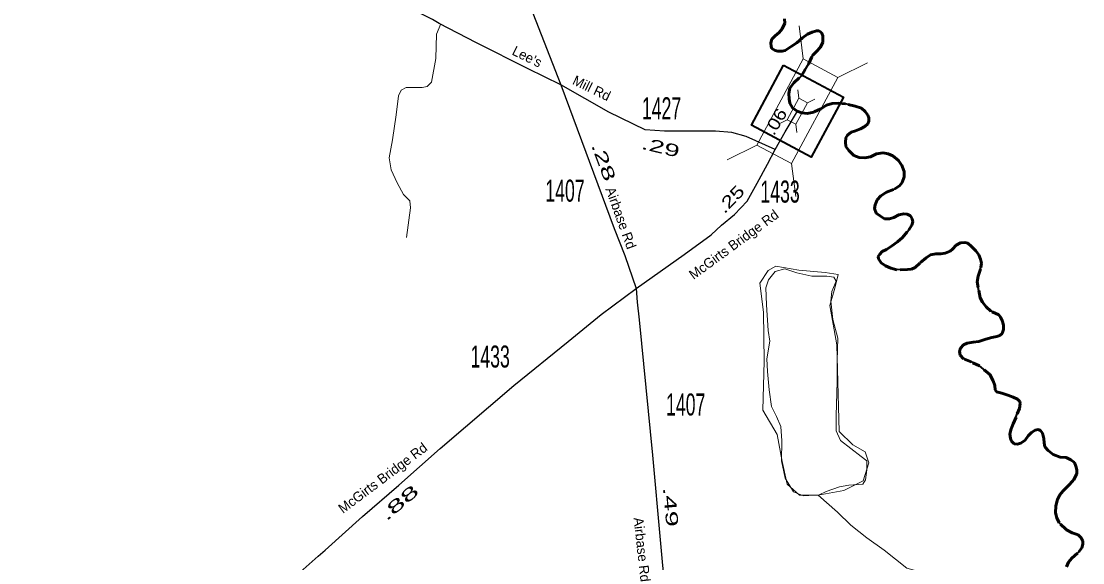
# Model space of a CAD drawing. Extents: x 546621 to 580268, y 97765 to 143943.
# Drawn here: x 575500 to 577671, y 117304 to 118411 of the extents above; entities that cross this region are included whole.
import ezdxf
from ezdxf.enums import TextEntityAlignment as Align

# ---------------------------------------------------------------- set-up
doc = ezdxf.new("R2010")
doc.units = 0
doc.header["$LTSCALE"] = 10
for name, pattern in [('DASH_DOUBLE_DOT', [9.2, 5, -1.2, 0.3, -1.2, 0.3, -1.2]), ('LONG_DASHED', [7.5, 6, -1.5]), ('SHORT_DASHED', [2.7, 1.5, -1.2])]:
    doc.linetypes.add(name, pattern=pattern)
for name, color, linetype, lineweight in [('11', 7, 'Continuous', 40), ('17', 7, 'Continuous', 25), ('31', 7, 'Continuous', 35), ('32', 7, 'Continuous', 25), ('35', 7, 'Continuous', 13), ('50', 7, 'Continuous', 13), ('52', 7, 'SHORT_DASHED', 60), ('59', 7, 'DASH_DOUBLE_DOT', 13), ('60', 7, 'Continuous', 13), ('62', 7, 'Continuous', 13), ('8', 7, 'Continuous', 13)]:
    doc.layers.add(name, color=color, linetype=linetype, lineweight=lineweight)

msp = doc.modelspace()

# ---------------------------------------------------------------- linework, layer by layer
at = {"layer": '31'}
msp.add_lwpolyline([(577059.14, 118320.93), (577181.56, 118255.16), (577115.74, 118132.65), (576993.32, 118198.41)], close=True, dxfattribs=at)
at = {"layer": '32'}
for points in [[(576603.35, 118280.6), (576536.58, 118313.6), (576430.87, 118366.3), (576355.12, 118406.03), (576341.17, 118414.2), (576254.7, 118458.14), (576200.04, 118486.1), (576086.44, 118545.35), (575983.74, 118603.81), (575854.24, 118678.07), (575792.67, 118714.27), (575763.82, 118732.51), (575750.85, 118739.69), (575731.81, 118753.22), (575717.99, 118764.13), (575694.6, 118782.6), (575638.21, 118828.87), (575556.69, 118889.96), (575500.04, 118937.72)], [(576534.92, 118679.54), (576528.93, 118579.39), (576525.27, 118519.1), (576526.33, 118489.83), (576530.75, 118471.09), (576534.16, 118459.17), (576546.6, 118427.21), (576603.35, 118280.6)], [(576603.35, 118280.6), (576712.81, 117987.32), (576734.59, 117932.26), (576757.86, 117864.75)], [(577041.75, 118148.49), (576983.03, 118175.38), (576953.16, 118183.35), (576920.31, 118186.34), (576815.8, 118185.84), (576776.44, 118188.98), (576702.09, 118224.97), (576603.35, 118280.6)], [(577041.75, 118148.49), (577062.46, 118184.78), (577087.44, 118226.79)], [(576757.86, 117864.75), (576855.64, 117933.86), (576911.33, 117974.21), (576932.26, 117994.09), (576959.14, 118016.01), (576985.02, 118042.9), (577005.51, 118079.64), (577026.53, 118118.76), (577041.75, 118148.49)], [(575672.95, 116953.5), (575713.7, 116975.16), (575739.84, 116989.59), (575760.86, 117003.88), (575790.74, 117030.48), (575807.21, 117046.68), (575836.63, 117072.49), (575977.46, 117199.89), (576070.43, 117285.17), (576107.41, 117318.08), (576121.69, 117329.89), (576197.91, 117398.97), (576272.47, 117462.57), (576356.89, 117537.42), (576507.62, 117666.42), (576618.73, 117756.18), (576685.86, 117811.21), (576757.86, 117864.75)], [(576757.86, 117864.75), (576760.11, 117836.82), (576763.95, 117800.56), (576791.11, 117523.99), (576807.02, 117351.31), (576816.23, 117247.14), (576832.71, 117078.32)]]:
    msp.add_lwpolyline(points, dxfattribs=at)
at = {"layer": '35'}
msp.add_lwpolyline([(576358.49, 118405.49), (576349.25, 118384.24), (576347.98, 118334.68), (576339.09, 118286.39), (576330.2, 118277.5), (576320.04, 118274.95), (576287.03, 118274.95), (576276.87, 118269.87), (576271.79, 118258.43), (576266.71, 118219.04), (576259.09, 118168.21), (576252.74, 118131.36), (576256.55, 118107.21), (576269.25, 118080.53), (576281.95, 118056.38), (576294.65, 118043.67), (576295.92, 118029.69), (576288.3, 117968.7)], dxfattribs=at)
at = {"layer": '50'}
for p, q in [((577099.55, 118333.81), (577090.85, 118401.33)), ((577170.02, 118295.93), (577231.13, 118325.93)), ((576943.76, 118127.64), (577004.87, 118157.64)), ((577084.03, 118052.25), (577075.33, 118119.77))]:
    msp.add_line(p, q, dxfattribs=at)
at = {"layer": '50', "linetype": 'LONG_DASHED'}
for p, q in [((577090.47, 118253.54), (577088.29, 118270.42)), ((577108.08, 118244.07), (577123.36, 118251.57)), ((577051.52, 118202), (577066.8, 118209.5)), ((577086.59, 118183.15), (577084.41, 118200.03))]:
    msp.add_line(p, q, dxfattribs=at)
at = {"layer": '50'}
msp.add_lwpolyline([(577099.55, 118333.81), (577004.87, 118157.64), (577075.33, 118119.77), (577170.02, 118295.93)], close=True, dxfattribs=at)
at = {"layer": '50', "linetype": 'LONG_DASHED'}
msp.add_lwpolyline([(577090.47, 118253.54), (577066.8, 118209.5), (577084.41, 118200.03), (577108.08, 118244.07)], close=True, dxfattribs=at)
at = {"layer": '52'}
for points in [[(577134.13, 118357.14), (577139.83, 118367.12), (577139.83, 118380.67), (577136.98, 118387.8), (577131.63, 118390.65), (577126.29, 118390.65), (577117.74, 118388.51), (577108.48, 118383.88), (577097.79, 118376.39), (577086.03, 118366.41), (577074.63, 118358.92), (577062.52, 118351.08), (577056.11, 118349.66), (577047.56, 118349.3), (577042.21, 118350.72), (577035.44, 118354.65), (577034.02, 118359.28), (577032.95, 118366.41), (577035.44, 118373.9), (577041.86, 118380.67), (577050.05, 118387.44), (577056.46, 118395.29), (577061.81, 118406.34), (577061.27, 118415.79)], [(577464.02, 117916.15), (577462.24, 117924.35), (577458.32, 117933.62), (577452.62, 117941.82), (577443.71, 117950.73), (577435.88, 117957.15), (577429.82, 117958.57), (577421.27, 117957.86), (577412.01, 117953.22), (577404.88, 117945.02), (577399.89, 117941.1), (577389.56, 117936.47), (577380.66, 117935.4), (577370.68, 117935.75), (577359.64, 117933.62), (577350.73, 117927.56), (577337.91, 117916.5), (577328.64, 117907.59), (577320.8, 117904.03), (577312.97, 117903.31), (577290.7, 117902.78), (577278.59, 117906.34), (577267.55, 117910.62), (577258.64, 117917.04), (577253.65, 117924.88), (577252.94, 117930.23), (577255.79, 117934.86), (577260.78, 117939.85), (577270.04, 117944.49), (577280.01, 117950.91), (577292.13, 117959.82), (577302.46, 117968.73), (577315.46, 117984.24), (577321.87, 117993.86), (577323.3, 118000.99), (577322.59, 118007.06), (577318.67, 118013.12), (577311.9, 118016.68), (577305.13, 118017.39), (577295.15, 118015.26), (577284.82, 118009.91), (577275.92, 118007.06), (577265.94, 118007.06), (577257.75, 118012.05), (577248.48, 118018.82), (577245.28, 118027.73), (577246.7, 118035.58), (577250.98, 118045.56), (577258.46, 118053.76), (577269.86, 118061.6), (577286.6, 118068.02), (577296.22, 118074.43), (577301.75, 118081.03), (577305.66, 118092.79), (577306.02, 118103.85), (577299.96, 118118.11), (577294.26, 118126.31), (577282.51, 118135.93), (577273.24, 118139.85), (577263.27, 118141.64), (577249.38, 118139.85), (577236.91, 118133.79), (577225.51, 118131.65), (577213.75, 118132.01), (577202.88, 118136.47), (577192.55, 118146.8), (577186.5, 118154.65), (577186.14, 118163.56), (577186.5, 118172.12), (577189.7, 118178.18), (577197.54, 118183.88), (577206.09, 118186.73), (577216.42, 118191.01), (577225.68, 118195.65), (577231.39, 118200.99), (577233.52, 118206.7), (577233.52, 118213.11), (577231.74, 118218.82), (577226.4, 118226.31), (577218.92, 118233.08), (577205.73, 118237.36), (577185.61, 118241.81), (577171.36, 118243.24), (577158.53, 118242.53), (577147.13, 118238.96), (577135.73, 118231.47), (577121.12, 118225.06), (577107.59, 118222.21), (577096.9, 118223.63), (577087.28, 118226.84), (577077.66, 118233.61), (577072.32, 118242.88), (577070.54, 118251.8), (577069.82, 118262.85), (577071.96, 118273.54), (577080.15, 118284.59), (577095.83, 118299.21), (577110.97, 118324.34), (577118.45, 118340.39), (577126.29, 118348.94), (577134.13, 118357.14)], [(577637.87, 117295.83), (577642.15, 117305.81), (577648.92, 117313.66), (577662.99, 117326.31), (577669.04, 117334.51), (577671.18, 117342), (577671.18, 117348.41), (577667.97, 117355.54), (577661.56, 117361.25), (577649.45, 117365.17), (577636.27, 117372.66), (577623.09, 117386.2), (577618.46, 117395.83), (577615.61, 117406.17), (577616.14, 117420.61), (577619.7, 117433.8), (577624.33, 117443.07), (577631.1, 117451.27), (577641.43, 117461.25), (577652.12, 117473.01), (577659.07, 117486.03), (577659.07, 117494.22), (577657.29, 117501.71), (577654.08, 117508.84), (577646.6, 117514.9), (577637.34, 117519.54), (577624.87, 117520.25), (577610.97, 117525.24), (577600.29, 117533.8), (577593.87, 117541.28), (577592.09, 117549.48), (577591.38, 117558.04), (577588.89, 117568.73), (577584.61, 117574.44), (577579.62, 117576.58), (577573.57, 117575.51), (577566.09, 117570.52), (577559.32, 117563.74), (577553.62, 117554.47), (577544.35, 117548.77), (577537.23, 117546.27), (577530.82, 117547.34), (577525.12, 117552.69), (577523.69, 117558.04), (577521.91, 117567.66), (577524.76, 117578), (577529.04, 117587.99), (577537.23, 117608.31), (577541.5, 117619.71), (577543.29, 117629.34), (577542.57, 117633.62), (577537.94, 117638.61), (577528.68, 117642.89), (577517.99, 117646.81), (577505.52, 117650.73), (577494.84, 117653.58), (577491.81, 117657.68), (577491.09, 117666.24), (577488.24, 117675.86), (577480.76, 117688.7), (577460.1, 117706.52), (577443, 117714.72), (577426.97, 117720.78), (577420.2, 117728.63), (577418.78, 117736.11), (577420.91, 117742.89), (577426.97, 117749.66), (577434.45, 117753.22), (577447.28, 117755.01), (577458.68, 117756.08), (577472.93, 117761.07), (577485.39, 117764.63), (577495.73, 117766.42), (577501.43, 117768.91), (577506.41, 117772.83), (577509.26, 117781.03), (577508.91, 117789.23), (577507.13, 117798.14), (577503.21, 117805.99), (577499.47, 117810.8), (577483.44, 117818.29), (577473.82, 117827.2), (577466.33, 117836.83), (577461.35, 117845.74), (577457.07, 117866.77), (577454.93, 117878.18), (577457.07, 117889.94), (577462.95, 117907.23), (577464.02, 117916.15)]]:
    msp.add_lwpolyline(points, dxfattribs=at)
at = {"layer": '59', "linetype": 'Continuous', "lineweight": 40}
for points in [[(577134.13, 118357.14), (577139.83, 118367.12), (577139.83, 118380.67), (577136.98, 118387.8), (577131.63, 118390.65), (577126.29, 118390.65), (577117.74, 118388.51), (577108.48, 118383.88), (577097.79, 118376.39), (577086.03, 118366.41), (577074.63, 118358.92), (577062.52, 118351.08), (577056.11, 118349.66), (577047.56, 118349.3), (577042.21, 118350.72), (577035.44, 118354.65), (577034.02, 118359.28), (577032.95, 118366.41), (577035.44, 118373.9), (577041.86, 118380.67), (577050.05, 118387.44), (577056.46, 118395.29), (577061.81, 118406.34), (577061.27, 118415.79)], [(577087.44, 118226.79), (577087.28, 118226.84), (577077.66, 118233.61), (577072.32, 118242.88), (577070.54, 118251.8), (577069.82, 118262.85), (577071.96, 118273.54), (577080.15, 118284.59), (577095.83, 118299.21), (577110.97, 118324.34), (577118.45, 118340.39), (577126.29, 118348.94), (577134.13, 118357.14)], [(577464.02, 117916.15), (577462.24, 117924.35), (577458.32, 117933.62), (577452.62, 117941.82), (577443.71, 117950.73), (577435.88, 117957.15), (577429.82, 117958.57), (577421.27, 117957.86), (577412.01, 117953.22), (577404.88, 117945.02), (577399.89, 117941.1), (577389.56, 117936.47), (577380.66, 117935.4), (577370.68, 117935.75), (577359.64, 117933.62), (577350.73, 117927.56), (577337.91, 117916.5), (577328.64, 117907.59), (577320.8, 117904.03), (577312.97, 117903.31), (577290.7, 117902.78), (577278.59, 117906.34), (577267.55, 117910.62), (577258.64, 117917.04), (577253.65, 117924.88), (577252.94, 117930.23), (577255.79, 117934.86), (577260.78, 117939.85), (577270.04, 117944.49), (577280.01, 117950.91), (577292.13, 117959.82), (577302.46, 117968.73), (577315.46, 117984.24), (577321.87, 117993.86), (577323.3, 118000.99), (577322.59, 118007.06), (577318.67, 118013.12), (577311.9, 118016.68), (577305.13, 118017.39), (577295.15, 118015.26), (577284.82, 118009.91), (577275.92, 118007.06), (577265.94, 118007.06), (577257.75, 118012.05), (577248.48, 118018.82), (577245.28, 118027.73), (577246.7, 118035.58), (577250.98, 118045.56), (577258.46, 118053.76), (577269.86, 118061.6), (577286.6, 118068.02), (577296.22, 118074.43), (577301.75, 118081.03), (577305.66, 118092.79), (577306.02, 118103.85), (577299.96, 118118.11), (577294.26, 118126.31), (577282.51, 118135.93), (577273.24, 118139.85), (577263.27, 118141.64), (577249.38, 118139.85), (577236.91, 118133.79), (577225.51, 118131.65), (577213.75, 118132.01), (577202.88, 118136.47), (577192.55, 118146.8), (577186.5, 118154.65), (577186.14, 118163.56), (577186.5, 118172.12), (577189.7, 118178.18), (577197.54, 118183.88), (577206.09, 118186.73), (577216.42, 118191.01), (577225.68, 118195.65), (577231.39, 118200.99), (577233.52, 118206.7), (577233.52, 118213.11), (577231.74, 118218.82), (577226.4, 118226.31), (577218.92, 118233.08), (577205.73, 118237.36), (577185.61, 118241.81), (577171.36, 118243.24), (577158.53, 118242.53), (577147.13, 118238.96), (577135.73, 118231.47), (577121.12, 118225.06), (577107.59, 118222.21), (577096.9, 118223.63), (577087.44, 118226.79)], [(577637.87, 117295.83), (577642.15, 117305.81), (577648.92, 117313.66), (577662.99, 117326.31), (577669.04, 117334.51), (577671.18, 117342), (577671.18, 117348.41), (577667.97, 117355.54), (577661.56, 117361.25), (577649.45, 117365.17), (577636.27, 117372.66), (577623.09, 117386.2), (577618.46, 117395.83), (577615.61, 117406.17), (577616.14, 117420.61), (577619.7, 117433.8), (577624.33, 117443.07), (577631.1, 117451.27), (577641.43, 117461.25), (577652.12, 117473.01), (577659.07, 117486.03), (577659.07, 117494.22), (577657.29, 117501.71), (577654.08, 117508.84), (577646.6, 117514.9), (577637.34, 117519.54), (577624.87, 117520.25), (577610.97, 117525.24), (577600.29, 117533.8), (577593.87, 117541.28), (577592.09, 117549.48), (577591.38, 117558.04), (577588.89, 117568.73), (577584.61, 117574.44), (577579.62, 117576.58), (577573.57, 117575.51), (577566.09, 117570.52), (577559.32, 117563.74), (577553.62, 117554.47), (577544.35, 117548.77), (577537.23, 117546.27), (577530.82, 117547.34), (577525.12, 117552.69), (577523.69, 117558.04), (577521.91, 117567.66), (577524.76, 117578), (577529.04, 117587.99), (577537.23, 117608.31), (577541.5, 117619.71), (577543.29, 117629.34), (577542.57, 117633.62), (577537.94, 117638.61), (577528.68, 117642.89), (577517.99, 117646.81), (577505.52, 117650.73), (577494.84, 117653.58), (577491.81, 117657.68), (577491.09, 117666.24), (577488.24, 117675.86), (577480.76, 117688.7), (577460.1, 117706.52), (577443, 117714.72), (577426.97, 117720.78), (577420.2, 117728.63), (577418.78, 117736.11), (577420.91, 117742.89), (577426.97, 117749.66), (577434.45, 117753.22), (577447.28, 117755.01), (577458.68, 117756.08), (577472.93, 117761.07), (577485.39, 117764.63), (577495.73, 117766.42), (577501.43, 117768.91), (577506.41, 117772.83), (577509.26, 117781.03), (577508.91, 117789.23), (577507.13, 117798.14), (577503.21, 117805.99), (577499.47, 117810.8), (577483.44, 117818.29), (577473.82, 117827.2), (577466.33, 117836.83), (577461.35, 117845.74), (577457.07, 117866.77), (577454.93, 117878.18), (577457.07, 117889.94), (577462.95, 117907.23), (577464.02, 117916.15)]]:
    msp.add_lwpolyline(points, dxfattribs=at)
at = {"layer": '60'}
msp.add_lwpolyline([(577042.28, 117899.02), (577061.54, 117904.69), (577086.47, 117896.76), (577117.05, 117889.95), (577147.64, 117889.95), (577162.37, 117887.69), (577166.9, 117879.75), (577157.84, 117858.21), (577155.57, 117838.93), (577160.11, 117801.52), (577170.3, 117762.97), (577169.17, 117717.62), (577169.17, 117674.54), (577166.9, 117604.25), (577166.9, 117573.64), (577175.97, 117554.36), (577217.89, 117521.48), (577229.22, 117512.41), (577229.22, 117494.27), (577226.95, 117473.87), (577221.29, 117464.8), (577192.96, 117462.53), (577173.7, 117459.13), (577146.51, 117450.06), (577131.78, 117443.26), (577100.06, 117440.99), (577079.67, 117448.92), (577062.67, 117477.27), (577054.74, 117512.41), (577055.88, 117553.23), (577053.61, 117582.71), (577044.55, 117603.11), (577034.35, 117623.52), (577029.82, 117657.53), (577026.42, 117694.95), (577025.29, 117721.02), (577030.95, 117757.3), (577027.55, 117778.85), (577024.15, 117831), (577023.02, 117866.14), (577028.69, 117882.02)], close=True, dxfattribs=at)
at = {"layer": '62'}
msp.add_lwpolyline([(577043.18, 117910.19), (577090.47, 117902.3), (577144.32, 117897.04), (577170.59, 117893.1), (577164.03, 117865.49), (577153.52, 117829.99), (577167.97, 117749.8), (577173.22, 117572.32), (577200.89, 117545.26), (577225.84, 117530.8), (577233.73, 117508.45), (577221.9, 117471.64), (577182.5, 117451.92), (577129.95, 117442.72), (577091.86, 117442.72), (577066.9, 117465.07), (577056.4, 117511.08), (577045.89, 117566.3), (577016.99, 117616.25), (577019.62, 117716.17), (577018.3, 117816.08), (577010.42, 117875.24), (577027.5, 117901.53)], close=True, dxfattribs=at)
msp.add_lwpolyline([(577129.95, 117442.72), (577169.27, 117407.6), (577196.85, 117381.31), (577229.69, 117355.02), (577265.16, 117330.04), (577311.13, 117293.23), (577351.85, 117282.71), (577413.59, 117284.02), (577459.57, 117287.97), (577470.07, 117282.71), (577487.15, 117261.68), (577467.45, 117238.01), (577442.49, 117206.46), (577463.51, 117177.54), (577476.64, 117151.24), (577491.09, 117094.71), (577523.93, 117059.22), (577550.17, 117021.54), (577559.37, 117008.4), (577634.24, 116980.79)], dxfattribs=at)

# ---------------------------------------------------------------- texts
at = {"layer": '11'}
for s, rotation, p in [("Lee's          Mill Rd", 333.978, (576502.15, 118343.13)), ('Airbase Rd', 289.828, (576694.65, 118067.6)), ('McGirts Bridge Rd', 36.263, (576875.16, 117881.82)), ('McGirts Bridge Rd', 36.877, (576158.07, 117404.03)), ('Airbase Rd', 276.348, (576752.27, 117395.96))]:
    msp.add_text(s, height=20, rotation=rotation, dxfattribs=at).set_placement(p)
at = {"layer": '17'}
for s, rotation, width, p in [('.06', 59.255, 1.2, (577053.57, 118199.19)), ('.28', 290.467, 1.75, (576679.58, 118119.25)), ('.29', 346.624, 1.7, (576805.02, 118141.07)), ('.25', 46.102, 1.35, (576960.09, 118038.63)), ('.88', 40.464, 1.95, (576281.39, 117417.61)), ('.49', 275.263, 1.75, (576816.02, 117417.19))]:
    msp.add_text(s, height=25, rotation=rotation, dxfattribs=dict(at, width=width)).set_placement(p, align=Align.CENTER)
at = {"layer": '8', "width": 0.6}
for s, p in [('1427', (576809.62, 118210.25)), ('1427', (576809.62, 118210.25)), ('1407', (576612.16, 118041.95)), ('1433', (577052.09, 118040.11)), ('1433', (577052.09, 118040.11)), ('1433', (576459.11, 117703.15)), ('1407', (576859.08, 117605.12))]:
    msp.add_text(s, height=45, dxfattribs=at).set_placement(p, align=Align.CENTER)

doc.saveas('drawing.dxf')
